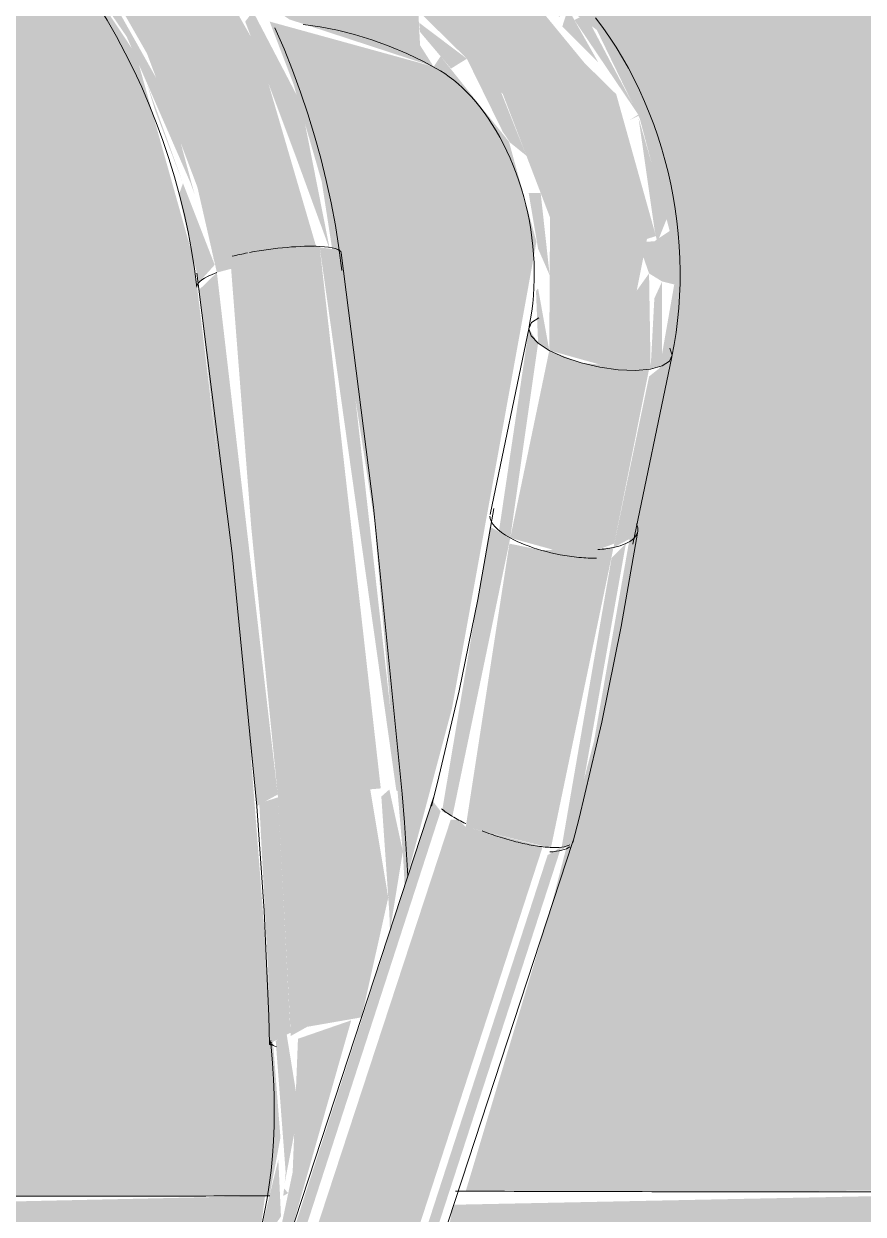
# Model space of a CAD drawing. Header units: inches. Extents: x -23034 to -8448, y -290 to 853.
# Drawn here: x -12317.53 to -12311.78, y 17.87 to 26.03 of the extents above; entities that cross this region are included whole.
import ezdxf

# ---------------------------------------------------------------- set-up
doc = ezdxf.new("R2010")
doc.units = ezdxf.units.IN
doc.header["$MEASUREMENT"] = 0
doc.layers.add('I-FURN', color=30, linetype='Continuous', lineweight=9)

# ---------------------------------------------------------------- blocks, each defined once
blk = doc.blocks.new('HermanMiller_Collection_Air-Chair_SideChair_Arms - Arms-457867-Section 5')
at = {"layer": 'I-FURN'}
h = blk.add_hatch(color=256, dxfattribs=at)
h.paths.add_polyline_path([(22486.2376, 26.8733), (22485.9292, 27.0073), (22486.1638, 26.9154)], flags=0)
h.paths.add_polyline_path([(22487.6403, 17.9985), (22488.5116, 17.9996), (22488.5867, 18.3991), (22488.3505, 21.4486), (22487.9937, 24.4098), (22487.5977, 25.8185), (22487.1818, 26.4463), (22487.2167, 26.3504), (22487.0382, 26.4994), (22486.2262, 26.8838), (22485.5991, 27.3583), (22483.4528, 27.2573), (22483.9197, 26.6163), (22484.4869, 25.6153), (22484.7268, 24.7847), (22484.9296, 23.5326), (22485.243, 20.3352), (22485.2856, 18.3081), (22485.2921, 18.0039), (22486.78, 17.9996)], flags=0)
h.paths.add_polyline_path([(22488.606, 17.9997), (22488.6404, 18.0194), (22488.6116, 18.0499)], flags=0)
h.paths.add_polyline_path([(22488.1302, 24.4003), (22488.1153, 24.484), (22488.1275, 24.4098)], flags=0)
blk.add_hatch(color=256, dxfattribs=at).paths.add_polyline_path([(22488.0204, 16.876), (22488.3681, 17.0656), (22488.4561, 17.1304), (22488.4484, 17.3134), (22488.3805, 17.5359), (22488.4444, 17.7233), (22488.4813, 17.9996), (22485.2246, 17.9284), (22485.1906, 16.9533), (22487.9914, 16.876)], flags=0)
blk.add_open_spline([(22485.2548, 18.0037), (22486.0395, 18.0002), (22487.1142, 17.9971), (22488.2218, 17.9994), (22488.5148, 18.0002)], degree=3, knots=[-0.9316515, -0.9316515, -0.9316515, -0.9316515, -0.5, -0.3455328, -0.3455328, -0.3455328, -0.3455328], dxfattribs=at)
blk = doc.blocks.new('HermanMiller_Collection_Air-Chair_SideChair_Arms - Arms-V79-Section 5')
at = {"layer": 'I-FURN'}
h = blk.add_hatch(color=256, dxfattribs=at)
h.paths.add_polyline_path([(22491.0398, 25.4096), (22490.9785, 25.3701), (22491.0403, 25.4016)], flags=0)
h.paths.add_polyline_path([(22491.9506, 18.0283), (22494.4463, 18.0589), (22494.2878, 19.0703), (22493.9567, 21.9444), (22493.6312, 24.0197), (22493.3789, 25.3755), (22493.4353, 26.7199), (22493.7361, 27.5872), (22493.7263, 27.6774), (22493.5536, 27.8133), (22493.3935, 27.9), (22487.473, 27.7513), (22487.4522, 27.5594), (22487.7553, 27.2649), (22489.5139, 26.833), (22490.2067, 26.4385), (22490.2927, 26.2762), (22490.3435, 26.1825), (22490.4982, 26.0803), (22490.5579, 26.1349), (22490.7552, 25.9894), (22491.0488, 25.3845), (22491.2546, 24.6122), (22491.1495, 24.5413), (22491.0384, 24.5348), (22491.1132, 24.3211), (22491.2029, 24.2658), (22491.2858, 24.2451), (22490.7367, 21.1201), (22490.4354, 19.9577), (22489.8568, 18.0328), (22491.6563, 18.0286)], flags=0)
h.paths.add_polyline_path([(22489.4382, 20.124), (22489.7619, 21.3384), (22490.3413, 24.5375), (22490.1531, 25.2236), (22489.6845, 25.809), (22489.637, 25.7375), (22488.5127, 26.0468), (22488.6759, 25.6191), (22488.8695, 24.9516), (22489.2303, 22.6247), (22489.427, 20.3352)], flags=0)
h.paths.add_polyline_path([(22490.4982, 26.2762), (22490.2294, 26.4446), (22490.3733, 26.3798), (22490.4732, 26.2969)], flags=0)
h = blk.add_hatch(color=256, dxfattribs=at)
h.paths.add_polyline_path([(22488.9225, 24.4991), (22488.7274, 25.4868), (22488.3989, 26.1158), (22488.3453, 26.0468), (22488.6881, 25.1328), (22488.9196, 24.4994)], flags=0)
h.paths.add_polyline_path([(22487.6474, 27.3378), (22487.3062, 27.7251), (22486.9429, 27.8088), (22486.9403, 27.746), (22487.6768, 27.2931), (22487.6533, 27.3289)], flags=0)
h = blk.add_hatch(color=256, dxfattribs=at)
h.paths.add_polyline_path([(22488.1511, 24.3269), (22488.8309, 24.5068), (22488.438, 25.8487), (22488.2672, 26.148), (22487.4168, 26.2736), (22487.6718, 25.8279), (22488.0176, 24.912), (22488.1457, 24.3505)], flags=0)
h.paths.add_polyline_path([(22487.4066, 27.3897), (22487.139, 27.4893), (22487.3403, 27.4127)], flags=0)
h.paths.add_polyline_path([(22487.3477, 27.4347), (22486.9244, 27.6572), (22486.9259, 27.5936), (22487.3001, 27.4527)], flags=0)
h = blk.add_hatch(color=256, dxfattribs=at)
h.paths.add_polyline_path([(22491.0212, 23.6568), (22491.1238, 23.6654), (22491.1132, 24.3211), (22491.0287, 24.2026), (22491.0992, 24.5575), (22491.1603, 24.5766), (22490.8881, 25.5492), (22490.6712, 25.7625), (22490.1158, 26.4385), (22489.8981, 26.5931), (22489.64, 26.3438), (22489.5448, 26.1063), (22490.1108, 25.5504), (22490.4344, 24.7045), (22490.4294, 23.7934), (22490.9022, 23.6613)], flags=0)
h.paths.add_polyline_path([(22490.7646, 25.7682), (22490.5579, 26.1349), (22490.5184, 26.0126), (22490.7441, 25.7885)], flags=0)
for points in [[(22489.637, 25.7375), (22489.5437, 25.8844), (22489.5318, 26.112), (22488.5728, 26.4385), (22488.4921, 26.3677), (22488.6118, 26.086), (22488.6483, 26.0616), (22489.5448, 25.7677)], [(22488.5699, 20.7309), (22489.2743, 20.7921), (22488.8552, 24.5062), (22488.2422, 24.4346), (22488.3871, 22.5771)], [(22489.4041, 20.7712), (22488.9853, 24.4822), (22488.856, 24.4997), (22489.3811, 20.7766)], [(22488.425, 20.6716), (22488.568, 20.7502), (22488.1511, 24.3269), (22488.0279, 24.2075), (22488.4239, 20.683)], [(22490.1619, 22.5086), (22490.3526, 23.8436), (22490.2896, 23.942), (22490.0851, 22.5592)], [(22490.7533, 22.3702), (22490.7656, 22.4293), (22490.8747, 22.4694), (22491.1132, 23.6645), (22490.648, 23.7082), (22490.4294, 23.7934), (22490.1619, 22.5086), (22490.648, 22.3744), (22490.7573, 22.4053)], [(22490.8691, 22.4427), (22491.0022, 22.5131), (22491.203, 23.6868), (22491.1132, 23.6146), (22490.8695, 22.4441)], [(22489.7652, 20.6006), (22490.1619, 22.5086), (22490.0223, 22.5855), (22489.6944, 20.6357), (22489.7619, 20.6024)], [(22490.4354, 20.388), (22490.4418, 20.3902), (22490.8695, 22.4427), (22490.375, 22.4243), (22490.1557, 22.4696), (22489.8568, 20.5283), (22490.4153, 20.3902)], [(22490.5097, 20.3675), (22490.5917, 20.4255), (22490.9543, 22.4694), (22490.8561, 22.3702), (22490.5112, 20.3715)], [(22488.5279, 19.0508), (22488.6556, 19.1181), (22488.5699, 20.7309), (22488.4416, 20.6902), (22488.5234, 19.1363)], [(22488.6564, 19.0951), (22488.77, 19.1586), (22489.1427, 19.2234), (22489.3258, 20.0445), (22489.201, 20.7915), (22488.5699, 20.7309), (22488.6537, 19.1688)], [(22489.3375, 19.8173), (22489.4257, 20.3605), (22489.3331, 20.7849), (22489.2782, 20.7365), (22489.3331, 19.9388)], [(22483.0018, 0), (22489.6848, 20.6357), (22489.6294, 20.7069), (22482.9252, 0)], [(22483.0018, 0), (22483.7456, 0), (22490.3845, 20.3936), (22489.8554, 20.5287), (22489.8076, 20.5776), (22489.7538, 20.5776), (22485.669, 8.1286)], [(22483.8633, 0), (22483.8855, 0), (22490.5112, 20.3901), (22490.418, 20.3352), (22483.8159, 0)], [(22488.5722, 17.6965), (22488.6498, 17.7209), (22489.0717, 19.2028), (22488.7069, 19.0766), (22488.6705, 18.1623), (22488.5738, 17.7037)], [(22489.8363, 17.1847), (22494.9206, 17.5196), (22494.5778, 17.811), (22494.4276, 18.0341), (22489.7729, 17.9392), (22489.6145, 17.1929), (22489.6276, 17.1924)]]:
    blk.add_hatch(color=256, dxfattribs=at).paths.add_polyline_path(points, flags=0)
h = blk.add_hatch(color=256, dxfattribs=at)
h.paths.add_polyline_path([(22488.0279, 24.26), (22488.1361, 24.3797), (22487.9188, 24.9389), (22487.8906, 24.8608), (22488.0202, 24.2937)], flags=0)
h.paths.add_polyline_path([(22487.9989, 24.8608), (22487.8267, 25.497), (22487.3331, 26.3763), (22487.2259, 26.3922), (22487.5332, 25.9427), (22487.9713, 24.9389)], flags=0)
h.paths.add_polyline_path([(22487.9188, 24.9389), (22487.6718, 25.6211), (22487.7288, 25.4352), (22487.8519, 25.1137)], flags=0)
h = blk.add_hatch(color=256, dxfattribs=at)
h.paths.add_polyline_path([(22490.2726, 25.1274), (22490.0994, 25.5617), (22489.8646, 25.7922), (22490.1108, 25.2913), (22490.1603, 25.2178)], flags=0)
h.paths.add_polyline_path([(22490.4322, 24.3082), (22490.3703, 24.8719), (22490.288, 24.8719), (22490.3526, 24.4902)], flags=0)
h.paths.add_polyline_path([(22490.4294, 23.7934), (22490.3526, 24.2181), (22490.3383, 24.2019), (22490.3526, 23.8436)], flags=0)
h.paths.add_polyline_path([(22489.756, 25.7245), (22489.8646, 25.7922), (22489.5373, 26.039), (22489.5437, 25.9754), (22489.728, 25.7575)], flags=0)
h = blk.add_hatch(color=256, dxfattribs=at)
h.paths.add_polyline_path([(22491.1238, 23.6654), (22491.2029, 23.6868), (22491.2029, 24.2658), (22491.1495, 24.1502)], flags=0)
h.paths.add_polyline_path([(22491.1699, 24.5348), (22491.2384, 24.7048), (22491.0415, 25.3845), (22491.1521, 24.6122)], flags=0)
h.paths.add_polyline_path([(22491.0398, 25.4096), (22490.6768, 26.0967), (22490.6015, 26.0575), (22491.032, 25.4197)], flags=0)
h = blk.add_hatch(color=256, dxfattribs=at)
h.paths.add_polyline_path([(22488.6161, 18.0899), (22488.7129, 18.5909), (22488.627, 19.1214), (22488.5545, 19.0602), (22488.6224, 18.1623)], flags=0)
h.paths.add_polyline_path([(22488.4159, 17.6057), (22488.5904, 17.8594), (22488.5722, 18.2494), (22488.4859, 17.8939)], flags=0)
for p, q in [((22490.2911, 23.9534), (22490.0235, 22.6686)), ((22491.0025, 22.4647), (22491.2701, 23.7495)), ((22489.6402, 20.7408), (22482.8347, 0)), ((22483.8871, 0), (22490.5904, 20.4291))]:
    blk.add_line(p, q, dxfattribs=at)
at = {"layer": 'I-FURN', "flags": 128}
for points in [[(22491.2704, 23.7511), (22491.2858, 23.833), (22491.2988, 23.9158), (22491.3092, 23.9992), (22491.3172, 24.0832), (22491.3226, 24.1677), (22491.3256, 24.2525), (22491.3261, 24.3376), (22491.3242, 24.4228), (22491.3198, 24.5082), (22491.313, 24.5935), (22491.3038, 24.6786), (22491.2922, 24.7635), (22491.2782, 24.8481), (22491.2618, 24.9322), (22491.2431, 25.0157), (22491.222, 25.0987), (22491.1987, 25.1808), (22491.173, 25.2622), (22491.1451, 25.3425), (22491.1149, 25.4219), (22491.0825, 25.5), (22491.0479, 25.577), (22491.0112, 25.6526), (22490.9722, 25.7267), (22490.9312, 25.7993), (22490.888, 25.8703), (22490.8427, 25.9396), (22490.7954, 26.007), (22490.746, 26.0725)], [(22487.1452, 26.4385), (22487.1939, 26.3723), (22487.2648, 26.2697), (22487.3334, 26.1641), (22487.3994, 26.0556), (22487.4628, 25.9444), (22487.5235, 25.8307), (22487.5812, 25.7147), (22487.6359, 25.5967), (22487.6876, 25.4769), (22487.736, 25.3554), (22487.781, 25.2325), (22487.8227, 25.1085), (22487.8609, 24.9835), (22487.8956, 24.8579), (22487.9267, 24.7318), (22487.9541, 24.6054), (22487.9779, 24.4791), (22487.9979, 24.353), (22488.0141, 24.2276)], [(22488.7424, 26.0272), (22488.8594, 26.0107), (22488.9771, 25.9876), (22489.0954, 25.9578), (22489.2141, 25.9212), (22489.333, 25.8779), (22489.4521, 25.8277), (22489.571, 25.7707), (22489.6549, 25.7263)], [(22488.5489, 26.0049), (22488.6114, 25.8597), (22488.6699, 25.7127), (22488.7245, 25.5641), (22488.7749, 25.4141), (22488.8212, 25.2629), (22488.8632, 25.1106), (22488.9009, 24.9575), (22488.9342, 24.8039), (22488.9632, 24.6499), (22488.9877, 24.4957), (22489.0076, 24.3416)], [(22489.6549, 25.7263), (22489.6841, 25.7093), (22489.7138, 25.6903), (22489.7438, 25.6691), (22489.7741, 25.6458), (22489.8044, 25.6204), (22489.8348, 25.5928), (22489.8651, 25.5631), (22489.8952, 25.5313), (22489.9249, 25.4975), (22489.9543, 25.4616), (22489.9831, 25.4237), (22490.0112, 25.384), (22490.0386, 25.3424), (22490.0652, 25.2991), (22490.0909, 25.2541), (22490.1156, 25.2076), (22490.1392, 25.1595), (22490.1617, 25.1101), (22490.1829, 25.0594), (22490.2028, 25.0075), (22490.2215, 24.9546), (22490.2387, 24.9007), (22490.2544, 24.846), (22490.2687, 24.7906), (22490.2815, 24.7346), (22490.2927, 24.6782), (22490.3023, 24.6214), (22490.3103, 24.5643), (22490.3167, 24.5072), (22490.3215, 24.4501), (22490.3246, 24.3932), (22490.3261, 24.3366), (22490.326, 24.2803), (22490.3242, 24.2246), (22490.3209, 24.1696), (22490.316, 24.1153), (22490.3095, 24.062), (22490.3015, 24.0096), (22490.2921, 23.9584), (22490.2908, 23.9519)], [(22489.4214, 20.7559), (22489.2255, 22.72), (22489.0032, 24.4621)], [(22488.013, 24.3226), (22488.2551, 22.4008), (22488.425, 20.671)], [(22490.4294, 23.7934), (22490.3526, 23.8436), (22490.3049, 23.8942), (22490.2896, 23.942), (22490.3078, 23.9836), (22490.3582, 24.0161)], [(22491.1238, 23.6654), (22491.0212, 23.6568), (22490.9022, 23.6613), (22490.7749, 23.6789), (22490.648, 23.7082), (22490.5302, 23.7473), (22490.4294, 23.7934)], [(22491.2563, 23.8087), (22491.2716, 23.761), (22491.2534, 23.7194), (22491.203, 23.6868), (22491.1238, 23.6654)], [(22490.0483, 22.71), (22489.9402, 22.0875), (22489.8119, 21.4612), (22489.6637, 20.8322), (22489.6227, 20.6716)], [(22491.0361, 22.5538), (22490.9227, 21.9014), (22490.7885, 21.2461), (22490.6336, 20.5888), (22490.5908, 20.4211)], [(22489.4606, 20.1922), (22489.4374, 20.5596), (22489.4214, 20.7559)], [(22488.425, 20.671), (22488.4758, 19.9532), (22488.5062, 19.2319), (22488.5108, 19.0414)], [(22488.3852, 17.5513), (22488.4116, 17.6307), (22488.436, 17.7137), (22488.4582, 17.7999), (22488.478, 17.8892), (22488.4954, 17.9815), (22488.5103, 18.0765), (22488.5226, 18.174), (22488.5322, 18.2738), (22488.5391, 18.3758), (22488.5433, 18.4796), (22488.5447, 18.5852), (22488.5432, 18.6923), (22488.539, 18.8006), (22488.5319, 18.91), (22488.522, 19.0203), (22488.5186, 19.0519)]]:
    blk.add_lwpolyline(points, dxfattribs=at)
at = {"layer": 'I-FURN'}
for centre, major_axis, ratio, start_param, end_param in [((22488.5081, 24.3923), (0.4951, 0.0697), 0.185134, 0.76828, 1.815478), ((22488.5081, 24.3923), (0.4951, 0.0697), 0.185134, 0, 0.76828), ((22488.5081, 24.3923), (0.4951, 0.0697), 0.185134, 1.845101, 2.077277), ((22488.5109, 24.2846), (0.4967, 0.057), 0.234229, 2.353468, 3.141593), ((22490.513, 22.5666), (-0.4895, 0.1019), 0.343411, 0.059352, 0.84475), ((22490.5422, 22.6319), (-0.4939, 0.0781), 0.383229, 2.354042, 3.40124), ((22490.513, 22.5666), (-0.4895, 0.1019), 0.343411, 0.84475, 1.887204), ((22490.5422, 22.6319), (-0.4939, 0.0781), 0.383229, 2.092243, 2.353286), ((22490.513, 22.5666), (-0.4895, 0.1019), 0.343411, 1.891948, 2.153747), ((22490.1153, 20.5849), (-0.4751, 0.1559), 0.256017, 0.558045, 0.819845), ((22490.1153, 20.5849), (-0.4751, 0.1559), 0.256017, 0.828771, 1.081644), ((22490.1153, 20.5849), (-0.4751, 0.1559), 0.256017, 1.344129, 1.605243), ((22490.1153, 20.5849), (-0.4751, 0.1559), 0.256017, 1.607945, 1.867042), ((22490.1153, 20.5849), (-0.4751, 0.1559), 0.256017, 1.87208, 2.128842), ((22490.1153, 20.5849), (-0.4751, 0.1559), 0.256017, 2.136708, 2.390641), ((22490.1153, 20.5849), (-0.4751, 0.1559), 0.256017, 2.390641, 2.91424), ((22490.1153, 20.5849), (-0.4751, 0.1559), 0.256017, 3.141593, 3.176039), ((22490.1068, 20.5463), (-0.4841, 0.1253), 0.295373, 3.141593, 3.172259), ((22490.1068, 20.5463), (-0.4841, 0.1253), 0.295373, 2.386861, 2.91046), ((22489.0107, 19.0515), (0.4999, 0.0102), 0.069551, 2.877975, 3.139774), ((22489.0107, 19.0515), (0.4999, 0.0102), 0.069551, 3.141593, 3.401574), ((22489.0156, 19.1065), (0.497, 0.0546), 0.180952, 3.008611, 3.532209)]:
    blk.add_ellipse(centre, major_axis=major_axis, ratio=ratio, start_param=start_param, end_param=end_param, dxfattribs=at)
blk.add_open_spline([(22489.7869, 18.0326), (22490.4995, 18.0297), (22492.0284, 18.0265), (22493.6005, 18.0306), (22494.4382, 18.034)], degree=3, knots=[-0.8928549, -0.8928549, -0.8928549, -0.8928549, -0.5, -0.0594956, -0.0594956, -0.0594956, -0.0594956], dxfattribs=at)

msp = doc.modelspace()

# ---------------------------------------------------------------- block references
at = {"layer": 'I-FURN'}
for name in ['HermanMiller_Collection_Air-Chair_SideChair_Arms - Arms-457867-Section 5', 'HermanMiller_Collection_Air-Chair_SideChair_Arms - Arms-V79-Section 5']:
    msp.add_blockref(name, (-34804.35893, 0), dxfattribs=at)

doc.saveas('drawing.dxf')
